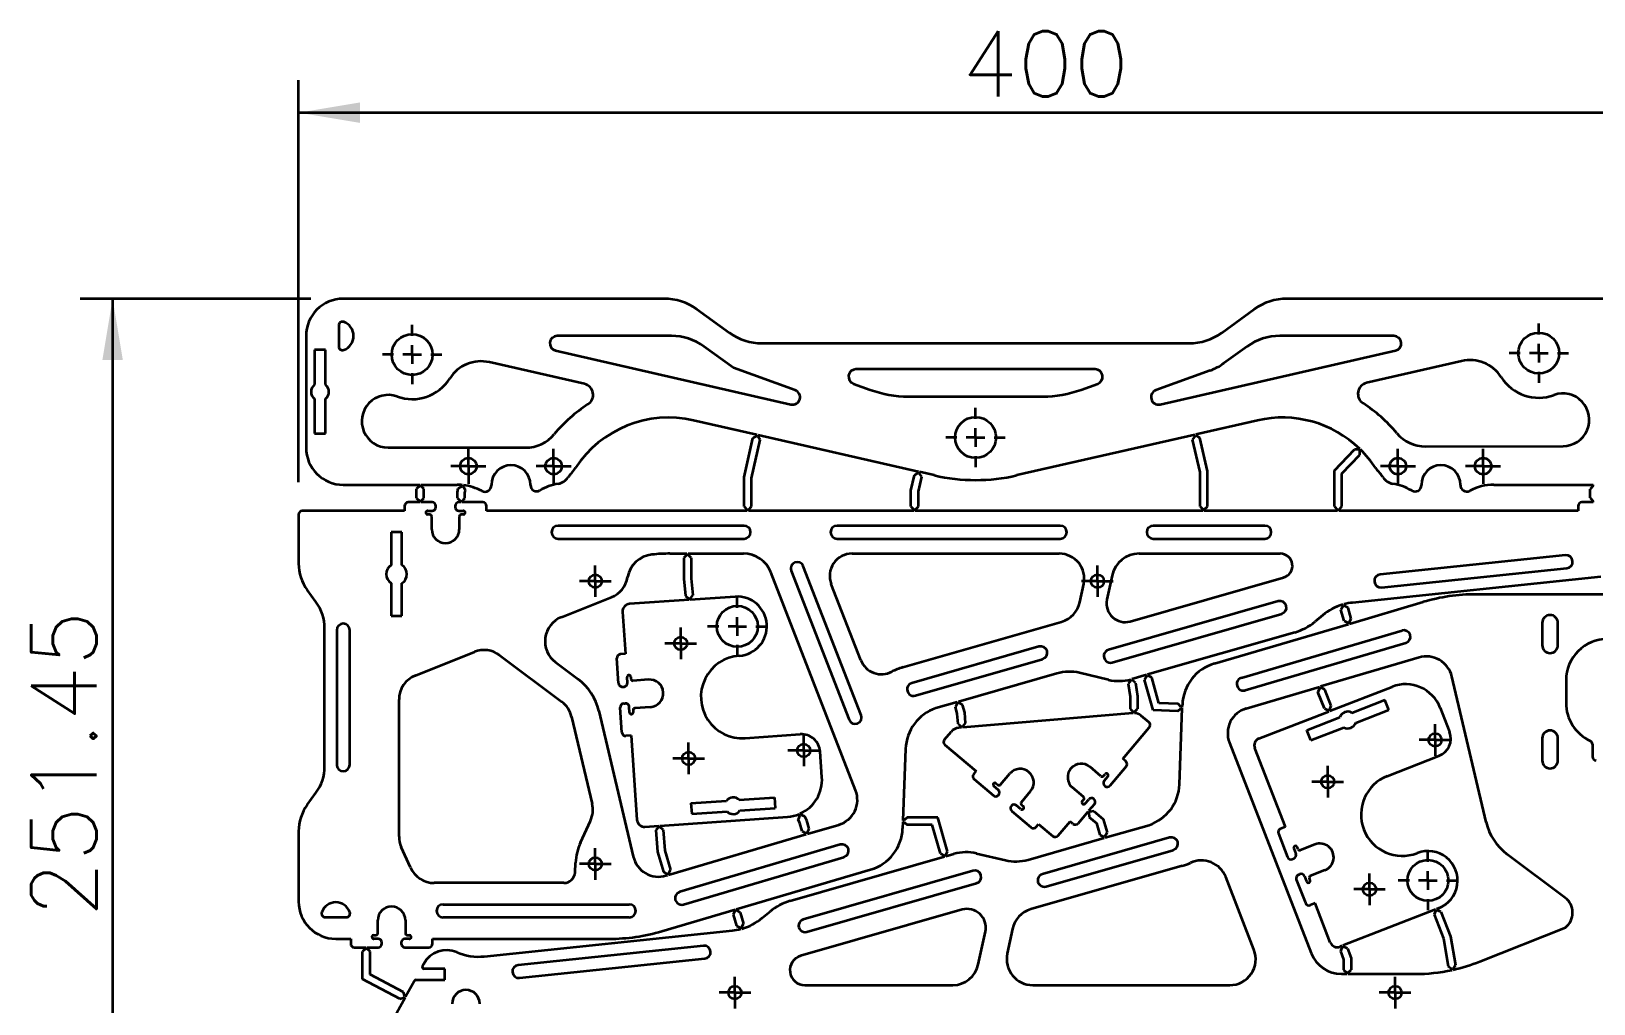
# Model space of a CAD drawing. Header units: millimetres. Extents: x 0 to 415, y 0 to 292.
# Drawn here: x 155.2 to 239.2, y 159.3 to 211.5 of the extents above; entities that cross this region are included whole.
import ezdxf
from ezdxf.enums import TextEntityAlignment as Align

# ---------------------------------------------------------------- set-up
doc = ezdxf.new("R2010")
doc.units = ezdxf.units.MM
doc.styles.add('SEACAD_txt_shx', font='txt.shx', dxfattribs={"width": 0.75})
doc.dimstyles.new('SLDDIMSTYLE0', dxfattribs={"dimtxt": 3.5, "dimasz": 3.302, "dimexe": 1.75, "dimexo": 1.75, "dimgap": 0.875, "dimtad": 1, "dimlfac": 5, "dimzin": 12, "dimdsep": 46, "dimtxsty": 'SEACAD_txt_shx', "dimblk1": '_SE_FILLED', "dimblk2": '_SE_FILLED', "dimsah": 1, "dimcen": 1.75, "dimadec": 0, "dimazin": 0, "dimtfac": 1, "dimtofl": 0, "dimtmove": 0, "dimatfit": 3, "dimfxl": 1, "dimtolj": 1, "dimtzin": 12, "dimarcsym": 0})

# ---------------------------------------------------------------- blocks, each defined once
blk = doc.blocks.new('DMBLK1')
at = {"linetype": 'Continuous', "lineweight": 35}
for points in [[(158.982, 193.848), (160.083, 193.848), (159.532, 197.15)], [(158.982, 150.162), (159.532, 146.86), (160.083, 150.162)]]:
    blk.add_hatch(color=7, dxfattribs=at).paths.add_polyline_path(points)
at = {"color": 7, "linetype": 'Continuous', "lineweight": 35}
for p, q in [((170.182, 197.15), (157.782, 197.15)), ((159.532, 197.15), (159.532, 146.86)), ((176.903, 146.86), (157.782, 146.86))]:
    blk.add_line(p, q, dxfattribs=at)
at = {"color": 7, "linetype": 'Continuous', "lineweight": 35, "style": 'SEACAD_txt_shx'}
blk.add_text('251.45', height=3.5, rotation=90, dxfattribs=at).set_placement((155.157, 163.903), align=Align.TOP_LEFT)
blk = doc.blocks.new('_SE_FILLED')
at = {"color": 0}
blk.add_line((0, 0), (-1, 0), dxfattribs=at)
blk.add_solid([(0, 0), (-1, -0.1665), (-1, 0.1665), (0, 0)], dxfattribs=at)
blk = doc.blocks.new('DMBLK2')
at = {"linetype": 'Continuous', "lineweight": 35}
for points in [[(172.834, 207.7), (169.532, 207.15), (172.834, 206.599)], [(246.23, 207.7), (246.23, 206.599), (249.532, 207.15)]]:
    blk.add_hatch(color=7, dxfattribs=at).paths.add_polyline_path(points)
at = {"color": 7, "linetype": 'Continuous', "lineweight": 35}
for p, q in [((169.532, 187.3), (169.532, 208.9)), ((249.532, 181.01), (249.532, 208.9)), ((169.532, 207.15), (249.532, 207.15))]:
    blk.add_line(p, q, dxfattribs=at)
at = {"color": 7, "linetype": 'Continuous', "lineweight": 35, "style": 'SEACAD_txt_shx'}
blk.add_text('400', height=3.5, dxfattribs=at).set_placement((205.19, 211.525), align=Align.TOP_LEFT)
blk = doc.blocks.new('SW_CENTERMARKSYMBOL_2')
at = {"color": 7, "linetype": 'Continuous', "lineweight": 35}
for p, q in [((0.85, 1.35), (0.85, 1.7)), ((0.35, 0.85), (0, 0.85)), ((0.85, 0.85), (0.35, 0.85)), ((0.85, 0.85), (0.85, 1.35)), ((0.85, 0.85), (0.85, 0.35)), ((0.85, 0.85), (1.35, 0.85)), ((1.35, 0.85), (1.7, 0.85)), ((0.85, 0.35), (0.85, 0))]:
    blk.add_line(p, q, dxfattribs=at)
blk = doc.blocks.new('SW_CENTERMARKSYMBOL_3')
at = {"color": 7, "linetype": 'Continuous', "lineweight": 35}
for p, q in [((0.85, 1.35), (0.85, 1.7)), ((0.35, 0.85), (0, 0.85)), ((0.85, 0.85), (0.35, 0.85)), ((0.85, 0.85), (0.85, 1.35)), ((0.85, 0.85), (0.85, 0.35)), ((0.85, 0.85), (1.35, 0.85)), ((1.35, 0.85), (1.7, 0.85)), ((0.85, 0.35), (0.85, 0))]:
    blk.add_line(p, q, dxfattribs=at)
blk = doc.blocks.new('SW_CENTERMARKSYMBOL_4')
at = {"color": 7, "linetype": 'Continuous', "lineweight": 35}
for p, q in [((0.85, 1.35), (0.85, 1.7)), ((0.35, 0.85), (0, 0.85)), ((0.85, 0.85), (0.35, 0.85)), ((0.85, 0.85), (0.85, 1.35)), ((0.85, 0.85), (0.85, 0.35)), ((0.85, 0.85), (1.35, 0.85)), ((1.35, 0.85), (1.7, 0.85)), ((0.85, 0.35), (0.85, 0))]:
    blk.add_line(p, q, dxfattribs=at)
blk = doc.blocks.new('SW_CENTERMARKSYMBOL_5')
at = {"color": 7, "linetype": 'Continuous', "lineweight": 35}
for p, q in [((1.6, 2.6), (1.6, 3.2)), ((1.6, 1.6), (1.6, 2.1)), ((0.6, 1.6), (0, 1.6)), ((1.6, 1.6), (1.1, 1.6)), ((1.6, 1.6), (1.6, 1.1)), ((1.6, 1.6), (2.1, 1.6)), ((2.6, 1.6), (3.2, 1.6)), ((1.6, 0.6), (1.6, 0))]:
    blk.add_line(p, q, dxfattribs=at)
blk = doc.blocks.new('SW_CENTERMARKSYMBOL_6')
at = {"color": 7, "linetype": 'Continuous', "lineweight": 35}
for p, q in [((0.85, 1.35), (0.85, 1.7)), ((0.35, 0.85), (0, 0.85)), ((0.85, 0.85), (0.35, 0.85)), ((0.85, 0.85), (0.85, 1.35)), ((0.85, 0.85), (0.85, 0.35)), ((0.85, 0.85), (1.35, 0.85)), ((1.35, 0.85), (1.7, 0.85)), ((0.85, 0.35), (0.85, 0))]:
    blk.add_line(p, q, dxfattribs=at)
blk = doc.blocks.new('SW_CENTERMARKSYMBOL_7')
at = {"color": 7, "linetype": 'Continuous', "lineweight": 35}
for p, q in [((0.85, 1.35), (0.85, 1.7)), ((0.35, 0.85), (0, 0.85)), ((0.85, 0.85), (0.35, 0.85)), ((0.85, 0.85), (0.85, 1.35)), ((0.85, 0.85), (0.85, 0.35)), ((0.85, 0.85), (1.35, 0.85)), ((1.35, 0.85), (1.7, 0.85)), ((0.85, 0.35), (0.85, 0))]:
    blk.add_line(p, q, dxfattribs=at)
blk = doc.blocks.new('SW_CENTERMARKSYMBOL_8')
at = {"color": 7, "linetype": 'Continuous', "lineweight": 35}
for p, q in [((0.85, 1.35), (0.85, 1.7)), ((0.35, 0.85), (0, 0.85)), ((0.85, 0.85), (0.35, 0.85)), ((0.85, 0.85), (0.85, 1.35)), ((0.85, 0.85), (0.85, 0.35)), ((0.85, 0.85), (1.35, 0.85)), ((1.35, 0.85), (1.7, 0.85)), ((0.85, 0.35), (0.85, 0))]:
    blk.add_line(p, q, dxfattribs=at)
blk = doc.blocks.new('SW_CENTERMARKSYMBOL_9')
at = {"color": 7, "linetype": 'Continuous', "lineweight": 35}
for p, q in [((1.6, 2.6), (1.6, 3.2)), ((1.6, 1.6), (1.6, 2.1)), ((0.6, 1.6), (0, 1.6)), ((1.6, 1.6), (1.1, 1.6)), ((1.6, 1.6), (1.6, 1.1)), ((1.6, 1.6), (2.1, 1.6)), ((2.6, 1.6), (3.2, 1.6)), ((1.6, 0.6), (1.6, 0))]:
    blk.add_line(p, q, dxfattribs=at)
blk = doc.blocks.new('SW_CENTERMARKSYMBOL_17')
at = {"color": 7, "linetype": 'Continuous', "lineweight": 35}
for p, q in [((1.6, 2.6), (1.6, 3.2)), ((1.6, 1.6), (1.6, 2.1)), ((0.6, 1.6), (0, 1.6)), ((1.6, 1.6), (1.1, 1.6)), ((1.6, 1.6), (1.6, 1.1)), ((1.6, 1.6), (2.1, 1.6)), ((2.6, 1.6), (3.2, 1.6)), ((1.6, 0.6), (1.6, 0))]:
    blk.add_line(p, q, dxfattribs=at)
blk = doc.blocks.new('SW_CENTERMARKSYMBOL_18')
at = {"color": 7, "linetype": 'Continuous', "lineweight": 35}
for p, q in [((1.6, 2.6), (1.6, 3.2)), ((1.6, 1.6), (1.6, 2.1)), ((0.6, 1.6), (0, 1.6)), ((1.6, 1.6), (1.1, 1.6)), ((1.6, 1.6), (1.6, 1.1)), ((1.6, 1.6), (2.1, 1.6)), ((2.6, 1.6), (3.2, 1.6)), ((1.6, 0.6), (1.6, 0))]:
    blk.add_line(p, q, dxfattribs=at)
blk = doc.blocks.new('SW_CENTERMARKSYMBOL_19')
at = {"color": 7, "linetype": 'Continuous', "lineweight": 35}
for p, q in [((1.6, 2.6), (1.6, 3.2)), ((1.6, 1.6), (1.6, 2.1)), ((0.6, 1.6), (0, 1.6)), ((1.6, 1.6), (1.1, 1.6)), ((1.6, 1.6), (1.6, 1.1)), ((1.6, 1.6), (2.1, 1.6)), ((2.6, 1.6), (3.2, 1.6)), ((1.6, 0.6), (1.6, 0))]:
    blk.add_line(p, q, dxfattribs=at)
blk = doc.blocks.new('SW_CENTERMARKSYMBOL_20')
at = {"color": 7, "linetype": 'Continuous', "lineweight": 35}
for p, q in [((0.94, 1.44), (0.94, 1.88)), ((0.44, 0.94), (0, 0.94)), ((0.94, 0.94), (0.44, 0.94)), ((0.94, 0.94), (0.94, 1.44)), ((0.94, 0.94), (0.94, 0.44)), ((0.94, 0.94), (1.44, 0.94)), ((1.44, 0.94), (1.88, 0.94)), ((0.94, 0.44), (0.94, 0))]:
    blk.add_line(p, q, dxfattribs=at)
blk = doc.blocks.new('SW_CENTERMARKSYMBOL_21')
at = {"color": 7, "linetype": 'Continuous', "lineweight": 35}
for p, q in [((0.94, 1.44), (0.94, 1.88)), ((0.44, 0.94), (0, 0.94)), ((0.94, 0.94), (0.44, 0.94)), ((0.94, 0.94), (0.94, 1.44)), ((0.94, 0.94), (0.94, 0.44)), ((0.94, 0.94), (1.44, 0.94)), ((1.44, 0.94), (1.88, 0.94)), ((0.94, 0.44), (0.94, 0))]:
    blk.add_line(p, q, dxfattribs=at)
blk = doc.blocks.new('SW_CENTERMARKSYMBOL_22')
at = {"color": 7, "linetype": 'Continuous', "lineweight": 35}
for p, q in [((0.94, 1.44), (0.94, 1.88)), ((0.44, 0.94), (0, 0.94)), ((0.94, 0.94), (0.44, 0.94)), ((0.94, 0.94), (0.94, 1.44)), ((0.94, 0.94), (0.94, 0.44)), ((0.94, 0.94), (1.44, 0.94)), ((1.44, 0.94), (1.88, 0.94)), ((0.94, 0.44), (0.94, 0))]:
    blk.add_line(p, q, dxfattribs=at)
blk = doc.blocks.new('SW_CENTERMARKSYMBOL_23')
at = {"color": 7, "linetype": 'Continuous', "lineweight": 35}
for p, q in [((0.94, 1.44), (0.94, 1.88)), ((0.44, 0.94), (0, 0.94)), ((0.94, 0.94), (0.44, 0.94)), ((0.94, 0.94), (0.94, 1.44)), ((0.94, 0.94), (0.94, 0.44)), ((0.94, 0.94), (1.44, 0.94)), ((1.44, 0.94), (1.88, 0.94)), ((0.94, 0.44), (0.94, 0))]:
    blk.add_line(p, q, dxfattribs=at)
blk = doc.blocks.new('SW_CENTERMARKSYMBOL_24')
at = {"color": 7, "linetype": 'Continuous', "lineweight": 35}
for p, q in [((0.85, 1.35), (0.85, 1.7)), ((0.35, 0.85), (0, 0.85)), ((0.85, 0.85), (0.35, 0.85)), ((0.85, 0.85), (0.85, 1.35)), ((0.85, 0.85), (0.85, 0.35)), ((0.85, 0.85), (1.35, 0.85)), ((1.35, 0.85), (1.7, 0.85)), ((0.85, 0.35), (0.85, 0))]:
    blk.add_line(p, q, dxfattribs=at)
blk = doc.blocks.new('SW_CENTERMARKSYMBOL_25')
at = {"color": 7, "linetype": 'Continuous', "lineweight": 35}
for p, q in [((0.85, 1.35), (0.85, 1.7)), ((0.35, 0.85), (0, 0.85)), ((0.85, 0.85), (0.35, 0.85)), ((0.85, 0.85), (0.85, 1.35)), ((0.85, 0.85), (0.85, 0.35)), ((0.85, 0.85), (1.35, 0.85)), ((1.35, 0.85), (1.7, 0.85)), ((0.85, 0.35), (0.85, 0))]:
    blk.add_line(p, q, dxfattribs=at)
blk = doc.blocks.new('SW_CENTERMARKSYMBOL_26')
at = {"color": 7, "linetype": 'Continuous', "lineweight": 35}
for p, q in [((0.85, 1.35), (0.85, 1.7)), ((0.35, 0.85), (0, 0.85)), ((0.85, 0.85), (0.35, 0.85)), ((0.85, 0.85), (0.85, 1.35)), ((0.85, 0.85), (0.85, 0.35)), ((0.85, 0.85), (1.35, 0.85)), ((1.35, 0.85), (1.7, 0.85)), ((0.85, 0.35), (0.85, 0))]:
    blk.add_line(p, q, dxfattribs=at)
blk = doc.blocks.new('SW_CENTERMARKSYMBOL_27')
at = {"color": 7, "linetype": 'Continuous', "lineweight": 35}
for p, q in [((0.85, 1.35), (0.85, 1.7)), ((0.35, 0.85), (0, 0.85)), ((0.85, 0.85), (0.35, 0.85)), ((0.85, 0.85), (0.85, 1.35)), ((0.85, 0.85), (0.85, 0.35)), ((0.85, 0.85), (1.35, 0.85)), ((1.35, 0.85), (1.7, 0.85)), ((0.85, 0.35), (0.85, 0))]:
    blk.add_line(p, q, dxfattribs=at)
blk = doc.blocks.new('SW_CENTERMARKSYMBOL_28')
at = {"color": 7, "linetype": 'Continuous', "lineweight": 35}
for p, q in [((0.85, 1.35), (0.85, 1.7)), ((0.35, 0.85), (0, 0.85)), ((0.85, 0.85), (0.35, 0.85)), ((0.85, 0.85), (0.85, 1.35)), ((0.85, 0.85), (0.85, 0.35)), ((0.85, 0.85), (1.35, 0.85)), ((1.35, 0.85), (1.7, 0.85)), ((0.85, 0.35), (0.85, 0))]:
    blk.add_line(p, q, dxfattribs=at)

msp = doc.modelspace()

# ---------------------------------------------------------------- linework, layer by layer
at = {"color": 7, "linetype": 'Continuous', "lineweight": 35}
for p, q in [((189.1959, 197.1497), (171.9325, 197.1497)), ((239.952, 197.1497), (222.6691, 197.1497)), ((190.9487, 196.5844), (192.6979, 195.3251)), ((219.1671, 195.3251), (220.9162, 196.5844)), ((169.9325, 195.1497), (169.9325, 189.1497)), ((171.6897, 195.7154), (171.6897, 194.584)), ((189.5777, 195.1497), (183.4404, 195.1497)), ((228.4245, 195.1497), (222.2872, 195.1497)), ((170.9725, 194.3997), (170.3925, 194.3997)), ((170.3925, 194.3997), (170.3925, 192.5322)), ((170.9725, 192.5322), (170.9725, 194.3997)), ((183.3514, 194.3598), (196.008, 191.4684)), ((192.919, 193.4408), (191.3306, 194.5844)), ((194.4507, 194.7598), (217.4143, 194.7598)), ((215.8569, 191.4684), (228.5136, 194.3598)), ((220.5344, 194.5844), (219.2827, 193.6832)), ((184.9009, 192.5697), (179.7906, 193.7371)), ((196.2339, 192.2342), (192.919, 193.4408)), ((212.3615, 193.3598), (199.5034, 193.3598)), ((218.5559, 193.2988), (215.631, 192.2342)), ((232.0641, 193.8027), (226.9567, 192.6225)), ((199.3666, 192.5839), (200.2594, 192.2589)), ((211.6055, 192.2589), (212.4983, 192.5839)), ((170.3925, 191.7672), (170.3925, 189.8997)), ((170.9725, 189.8997), (170.9725, 191.7672)), ((202.3116, 191.8971), (209.5534, 191.8971)), ((170.3925, 189.8997), (170.9725, 189.8997)), ((194.1765, 189.8353), (190.7737, 190.6126)), ((221.0912, 190.6126), (217.7764, 189.8554)), ((174.3453, 189.1497), (181.7424, 189.1497)), ((193.4858, 187.554), (193.9607, 189.6519)), ((193.8858, 187.5093), (194.3508, 189.5635)), ((194.164, 189.7801), (193.9607, 189.6519)), ((194.164, 189.7801), (194.1765, 189.8353)), ((194.2225, 189.7669), (194.235, 189.8219)), ((194.2225, 189.7669), (194.2226, 189.7669)), ((194.3508, 189.5635), (194.2226, 189.7669)), ((202.8626, 187.851), (194.235, 189.8219)), ((217.7179, 189.842), (208.1595, 187.6585)), ((217.7321, 189.7797), (217.6043, 189.5761)), ((218.0024, 187.8335), (217.6043, 189.5761)), ((217.7179, 189.842), (217.7321, 189.7797)), ((217.7764, 189.8554), (217.7906, 189.7931)), ((217.9942, 189.6652), (217.7906, 189.7931)), ((218.4024, 187.8786), (217.9942, 189.6652)), ((225.2322, 187.9248), (226.3049, 189.0397)), ((226.5448, 189.0443), (226.3049, 189.0397)), ((226.5869, 189.0876), (226.5448, 189.0443)), ((226.6299, 189.0458), (226.5883, 189.0029)), ((230.1238, 189.2104), (237.521, 189.229)), ((225.6322, 187.7636), (226.5931, 188.7623)), ((226.5883, 189.0029), (226.5885, 189.0027)), ((226.5931, 188.7623), (226.5885, 189.0027)), ((193.4858, 185.9797), (193.4858, 187.554)), ((193.8858, 185.9797), (193.8858, 187.5093)), ((202.4587, 186.8387), (202.6466, 187.6671)), ((202.8499, 187.7952), (202.6466, 187.6671)), ((202.8626, 187.851), (202.8499, 187.7952)), ((202.8587, 186.7939), (203.0367, 187.5786)), ((202.9211, 187.8376), (202.9084, 187.782)), ((202.9084, 187.782), (202.9085, 187.782)), ((203.0367, 187.5786), (202.9085, 187.782)), ((203.7054, 187.6585), (202.9211, 187.8376)), ((218.0024, 185.9837), (218.0024, 187.8335)), ((218.4024, 185.9837), (218.4024, 187.8786)), ((225.2322, 185.9797), (225.2322, 187.9248)), ((225.6322, 185.9797), (225.6322, 187.7636)), ((171.9325, 187.1497), (176.0426, 187.1497)), ((176.0426, 187.0993), (175.8726, 186.9293)), ((175.8726, 186.433), (175.8726, 186.9293)), ((176.0426, 187.0993), (176.0426, 187.1497)), ((176.1026, 187.1497), (178.0581, 187.1497)), ((176.1026, 187.0993), (176.1026, 187.1497)), ((176.2726, 186.9293), (176.1026, 187.0993)), ((176.2726, 186.433), (176.2726, 186.9293)), ((178.0783, 186.7557), (178.1189, 186.946)), ((178.0783, 186.4288), (178.0783, 186.7557)), ((178.3197, 187.0761), (178.1189, 186.946)), ((178.3325, 187.1362), (178.3197, 187.0761)), ((178.3925, 187.1297), (178.3786, 187.0643)), ((178.3786, 187.0643), (178.3794, 187.0642)), ((178.5101, 186.8624), (178.3794, 187.0642)), ((178.4783, 186.7135), (178.5101, 186.8624)), ((178.4783, 186.4288), (178.4783, 186.7135)), ((179.9025, 187.1497), (179.9025, 187.1273)), ((182.0025, 187.1285), (182.0025, 187.1497)), ((202.4587, 185.9797), (202.4587, 186.8387)), ((202.8587, 185.9797), (202.8587, 186.7939)), ((229.9025, 187.1497), (229.9025, 187.1285)), ((232.0025, 187.1273), (232.0025, 187.1497)), ((233.8068, 187.1497), (239.1425, 187.1497)), ((239.1425, 187.0858), (238.9725, 186.9158)), ((238.9725, 186.4437), (238.9725, 186.9158)), ((239.1425, 187.0858), (239.1425, 187.1497)), ((175.2325, 185.7497), (169.7325, 185.7497)), ((175.2325, 186.0097), (175.2325, 185.7497)), ((176.0426, 186.2097), (175.4325, 186.2097)), ((175.8726, 186.433), (176.0426, 186.2629)), ((176.0426, 186.2097), (176.0426, 186.2629)), ((176.1026, 186.2629), (176.2726, 186.433)), ((176.1026, 186.2097), (176.1026, 186.2629)), ((176.7125, 186.2097), (176.1026, 186.2097)), ((176.4825, 185.7497), (176.7125, 185.7497)), ((176.9125, 185.9497), (176.9125, 186.0097)), ((177.9525, 186.0097), (177.9525, 185.9497)), ((178.0783, 186.4288), (178.2483, 186.2587)), ((178.2483, 186.2097), (178.1525, 186.2097)), ((178.1525, 185.7497), (178.3825, 185.7497)), ((178.2483, 186.2587), (178.2483, 186.2097)), ((178.3083, 186.2587), (178.4783, 186.4288)), ((178.3083, 186.2587), (178.3083, 186.2097)), ((179.4325, 186.2097), (178.3083, 186.2097)), ((179.6325, 185.7497), (179.6325, 186.0097)), ((193.6558, 185.7497), (179.6325, 185.7497)), ((193.4858, 185.9797), (193.6558, 185.8097)), ((193.6558, 185.7497), (193.6558, 185.8097)), ((193.7158, 185.8097), (193.8858, 185.9797)), ((193.7158, 185.7497), (193.7158, 185.8097)), ((202.6287, 185.7497), (193.7158, 185.7497)), ((202.4587, 185.9797), (202.6287, 185.8097)), ((202.6287, 185.8097), (202.6287, 185.7497)), ((202.6887, 185.8097), (202.8587, 185.9797)), ((202.6887, 185.8097), (202.6887, 185.7497)), ((218.1724, 185.7497), (202.6887, 185.7497)), ((218.0024, 185.9837), (218.1724, 185.8137)), ((218.1724, 185.8137), (218.1724, 185.7497)), ((218.2324, 185.8137), (218.4024, 185.9837)), ((218.2324, 185.8137), (218.2324, 185.7497)), ((225.4022, 185.7497), (218.2324, 185.7497)), ((225.2322, 185.9797), (225.4022, 185.8097)), ((225.4022, 185.8097), (225.4022, 185.7497)), ((225.4622, 185.8097), (225.6322, 185.9797)), ((225.4622, 185.8097), (225.4622, 185.7497)), ((238.3325, 185.7497), (225.4622, 185.7497)), ((238.3325, 186.0097), (238.3325, 185.7497)), ((239.1425, 186.2097), (238.5325, 186.2097)), ((238.9725, 186.4437), (239.1425, 186.2737)), ((239.1425, 186.2097), (239.1425, 186.2737)), ((169.5325, 185.5497), (169.5325, 182.9171)), ((176.5925, 185.5497), (176.4725, 185.5497)), ((176.6925, 184.7497), (176.6925, 185.4497)), ((178.1725, 185.4497), (178.1725, 184.7497)), ((178.3925, 185.5497), (178.2725, 185.5497)), ((193.4859, 184.9497), (183.4859, 184.9497)), ((210.4859, 184.9497), (198.4859, 184.9497)), ((221.4859, 184.9497), (215.4859, 184.9497)), ((175.0905, 184.5997), (174.5105, 184.5997)), ((174.5105, 184.5997), (174.5105, 182.8288)), ((175.0905, 182.8288), (175.0905, 184.5997)), ((183.4859, 184.2497), (193.4859, 184.2497)), ((198.4859, 184.2497), (210.4859, 184.2497)), ((215.4859, 184.2497), (221.4859, 184.2497)), ((189.4995, 183.4497), (190.4117, 183.4497)), ((190.4117, 183.3897), (190.2417, 183.2197)), ((190.2417, 183.2197), (190.2417, 182.0952)), ((190.4117, 183.4497), (190.4117, 183.3897)), ((190.4717, 183.4497), (193.456, 183.4497)), ((190.4717, 183.4497), (190.4717, 183.3897)), ((190.6417, 183.2197), (190.4717, 183.3897)), ((190.6417, 183.2197), (190.6417, 182.1156)), ((199.2897, 183.4497), (210.4295, 183.4497)), ((214.7237, 183.4497), (222.3159, 183.4497)), ((237.6524, 183.3652), (227.6898, 182.3263)), ((199.4824, 170.7296), (194.9198, 182.4488)), ((196.0177, 182.5227), (199.1324, 174.5227)), ((199.7847, 174.7767), (196.6701, 182.7767)), ((227.7624, 181.63), (237.725, 182.669)), ((170.4677, 180.8563), (169.9973, 181.4975)), ((174.5105, 181.8707), (174.5105, 180.0997)), ((175.0905, 180.0997), (175.0905, 181.8707)), ((190.2417, 182.0952), (190.3358, 181.1755)), ((190.6417, 182.1156), (190.7338, 181.2163)), ((199.7606, 177.7326), (198.1715, 181.8144)), ((211.5397, 180.8415), (211.7482, 181.8206)), ((213.2772, 182.2788), (212.9998, 180.9763)), ((214.2534, 179.8067), (222.4958, 182.1691)), ((239.5457, 182.2053), (226.2041, 180.814)), ((183.6665, 180.0364), (186.3599, 181.1104)), ((190.5281, 180.965), (187.3259, 180.7438)), ((190.3358, 181.1755), (190.5221, 181.0239)), ((190.5221, 181.0239), (190.5281, 180.965)), ((190.582, 181.0298), (190.5818, 181.0298)), ((190.5818, 181.0298), (190.588, 180.9691)), ((190.582, 181.0298), (190.7338, 181.2163)), ((193.0123, 181.1366), (190.588, 180.9691)), ((222.2013, 180.8883), (213.0815, 178.2746)), ((225.6924, 180.6423), (225.5777, 180.431)), ((225.6925, 180.6423), (225.6726, 180.7094)), ((225.6924, 180.6423), (225.6925, 180.6423)), ((225.75, 180.6593), (225.7303, 180.7257)), ((225.9613, 180.5446), (225.75, 180.6593)), ((226.0389, 179.6837), (230.005, 180.8521)), ((242.3325, 181.2596), (232.8308, 181.2596)), ((174.5105, 180.0997), (175.0905, 180.0997)), ((186.9544, 180.3172), (187.1104, 178.0586)), ((213.2743, 177.6017), (222.3941, 180.2154)), ((224.6005, 180.1397), (224.1845, 179.7948)), ((225.7528, 179.8397), (225.5777, 180.431)), ((225.7528, 179.8397), (225.9641, 179.7249)), ((226.1363, 179.9532), (225.9613, 180.5446)), ((226.0216, 179.742), (226.1363, 179.9532)), ((170.9325, 172.0085), (170.9325, 179.4367)), ((171.5825, 179.3393), (171.5825, 172.106)), ((172.2825, 172.106), (172.2825, 179.3393)), ((202.018, 177.3403), (210.5561, 179.7873)), ((223.0963, 179.2204), (215.1779, 176.9509)), ((218.7727, 177.5432), (225.9813, 179.6668)), ((220.231, 176.7739), (228.8642, 179.3172)), ((225.9813, 179.6668), (225.9641, 179.7249)), ((226.0389, 179.6837), (226.0216, 179.742)), ((236.4025, 179.7296), (236.4025, 178.5296)), ((237.2425, 178.5296), (237.2425, 179.7296)), ((175.8139, 176.9052), (178.9857, 178.1699)), ((209.3423, 178.4512), (202.5051, 176.4916)), ((229.062, 178.6457), (220.4289, 176.1025)), ((180.3435, 177.99), (183.6887, 175.4845)), ((183.3458, 177.6154), (184.5589, 176.7068)), ((186.7384, 176.4792), (186.6454, 177.8259)), ((187.1104, 178.0586), (186.8311, 178.0393)), ((202.698, 175.8187), (209.5352, 177.7783)), ((229.7793, 177.8666), (224.4768, 176.3046)), ((187.2173, 176.5122), (187.1966, 176.8115)), ((187.3954, 176.8353), (187.4037, 176.7156)), ((188.3484, 176.6806), (187.5103, 176.6227)), ((210.3112, 177.0125), (205.0064, 175.4921)), ((213.0795, 176.6707), (211.5284, 177.0401)), ((214.2851, 176.6374), (214.1412, 176.4449)), ((214.1412, 176.4449), (214.239, 175.7673)), ((214.2886, 176.6379), (214.2806, 176.6938)), ((214.2851, 176.6374), (214.2886, 176.6379)), ((215.1202, 176.9344), (214.3389, 176.7104)), ((214.3485, 176.6431), (214.3389, 176.7104)), ((214.5371, 176.5021), (214.3485, 176.6431)), ((214.5371, 176.5021), (214.639, 175.796)), ((215.1342, 176.8849), (215.0176, 176.6746)), ((215.4884, 175.0321), (215.0176, 176.6746)), ((215.1202, 176.9344), (215.1344, 176.8849)), ((215.1342, 176.8849), (215.1344, 176.8849)), ((215.1779, 176.9509), (215.1921, 176.9013)), ((215.4022, 176.7848), (215.1921, 176.9013)), ((215.7929, 175.4212), (215.4022, 176.7848)), ((233.3847, 169.0149), (231.5375, 176.8451)), ((237.6805, 176.6296), (237.6805, 175.4296)), ((174.9325, 168.2524), (174.9325, 175.6048)), ((186.9517, 176.2934), (187.0315, 176.2989)), ((214.239, 175.7673), (214.239, 175.1135)), ((214.639, 175.796), (214.639, 175.1135)), ((220.4915, 175.1306), (224.4191, 176.2876)), ((224.4414, 176.2292), (224.3447, 176.0091)), ((224.6895, 175.1242), (224.3447, 176.0091)), ((224.4417, 176.2293), (224.4191, 176.2876)), ((224.4414, 176.2292), (224.4417, 176.2293)), ((224.4978, 176.2508), (224.4768, 176.3046)), ((224.7174, 176.1543), (224.4978, 176.2508)), ((225.0622, 175.2695), (224.7174, 176.1543)), ((224.9873, 174.9934), (228.3295, 176.2947)), ((226.1607, 174.903), (227.9368, 175.5945)), ((228.1472, 175.054), (227.9368, 175.5945)), ((185.6802, 174.9945), (187.5274, 167.1642)), ((186.921, 173.8355), (186.828, 175.1823)), ((187.0137, 175.3956), (187.0936, 175.4011)), ((187.3275, 174.916), (187.3069, 175.2153)), ((187.5195, 175.0396), (187.5277, 174.9198)), ((188.4504, 175.2041), (187.6123, 175.1462)), ((204.9487, 175.4755), (203.7926, 175.1442)), ((204.9634, 175.4243), (204.8469, 175.214)), ((204.9523, 174.8471), (204.8469, 175.214)), ((204.9634, 175.4243), (204.9487, 175.4755)), ((204.9975, 174.3118), (204.9523, 174.8471)), ((205.021, 175.4409), (205.0064, 175.4921)), ((205.021, 175.4409), (205.0211, 175.4409)), ((205.2314, 175.3245), (205.0211, 175.4409)), ((205.3476, 174.9198), (205.2314, 175.3245)), ((214.3908, 174.8794), (205.2454, 174.1087)), ((205.396, 174.3454), (205.3476, 174.9198)), ((214.239, 175.1135), (214.409, 174.9435)), ((214.4121, 174.9435), (214.409, 174.9435)), ((214.4121, 174.8808), (214.4121, 174.9435)), ((214.4721, 174.9466), (214.639, 175.1135)), ((214.4721, 174.8807), (214.4721, 174.9466)), ((216.8165, 174.9836), (215.4884, 175.0321)), ((216.8311, 175.3833), (215.7929, 175.4212)), ((216.8165, 174.9836), (216.9926, 175.1472)), ((216.9948, 175.2072), (216.8311, 175.3833)), ((216.8961, 171.0491), (217.0458, 175.1453)), ((216.9926, 175.1472), (217.0458, 175.1453)), ((216.9948, 175.2072), (217.048, 175.2052)), ((217.048, 175.2052), (217.0525, 175.3286)), ((221.1728, 173.5083), (224.9314, 174.9717)), ((224.6895, 175.1242), (224.9096, 175.0276)), ((224.9314, 174.9717), (224.9096, 175.0276)), ((224.9096, 175.0276), (224.9096, 175.0276)), ((224.9655, 175.0494), (225.0622, 175.2695)), ((224.9873, 174.9934), (224.9655, 175.0494)), ((226.3711, 174.3625), (228.1472, 175.054)), ((230.9188, 175.1565), (231.4195, 173.8706)), ((184.212, 174.6854), (185.317, 170.0015)), ((204.9975, 174.3118), (205.1811, 174.1567)), ((205.1856, 174.1036), (205.0216, 174.0898)), ((205.1856, 174.1036), (205.1811, 174.1567)), ((205.2409, 174.1617), (205.396, 174.3454)), ((205.2454, 174.1087), (205.2409, 174.1617)), ((213.8539, 172.4215), (215.2734, 174.1023)), ((215.2496, 174.3841), (214.8283, 174.7399)), ((223.7434, 173.9618), (225.5194, 174.6533)), ((223.9538, 173.4214), (223.7434, 173.9618)), ((223.9538, 173.4214), (225.7298, 174.1128)), ((187.4137, 173.669), (187.1343, 173.6497)), ((187.4137, 173.669), (187.7263, 169.1438)), ((193.5375, 173.5347), (196.5104, 173.7401)), ((204.2578, 173.4577), (204.6136, 173.879)), ((204.2815, 173.1759), (205.9623, 171.7564)), ((219.5825, 173.2797), (223.986, 161.9694)), ((236.4025, 173.5296), (236.4025, 172.3296)), ((237.2425, 172.3296), (237.2425, 173.5296)), ((239.1005, 173.2118), (239.1005, 172.5368)), ((197.6721, 171.4347), (197.577, 172.8114)), ((202.1688, 172.9603), (202.0279, 169.1031)), ((214.0067, 172.2924), (213.8539, 172.4215)), ((222.5908, 168.7635), (220.9451, 172.9904)), ((228.0735, 171.4947), (230.8504, 172.5759)), ((205.8332, 171.6036), (205.9623, 171.7564)), ((207.2789, 171.0371), (207.7757, 171.6254)), ((212.6762, 171.492), (212.088, 171.9888)), ((212.8172, 171.5039), (212.8946, 171.5955)), ((212.8538, 171.2373), (213.0474, 171.4665)), ((214.0305, 172.0106), (213.1594, 170.9792)), ((169.9973, 169.9477), (170.4677, 170.589)), ((205.857, 171.3217), (206.8884, 170.4507)), ((207.1465, 170.7563), (206.9173, 170.9499)), ((207.0463, 171.1026), (207.138, 171.0252)), ((208.3944, 170.0951), (208.8912, 170.6833)), ((211.7342, 170.3766), (211.1459, 170.8734)), ((190.6317, 170.0362), (192.5331, 170.1675)), ((190.6317, 170.0362), (190.6717, 169.4575)), ((193.2196, 170.2149), (195.121, 170.3463)), ((193.2596, 169.6363), (195.161, 169.7677)), ((195.121, 170.3463), (195.161, 169.7677)), ((208.3689, 169.7239), (208.1397, 169.9175)), ((208.4062, 169.9541), (208.4979, 169.8767)), ((211.6687, 170.144), (211.7461, 170.2356)), ((211.8214, 170.0149), (212.015, 170.2441)), ((212.3206, 169.986), (212.0104, 169.6187)), ((184.691, 167.9272), (185.227, 169.0967)), ((188.9578, 168.8279), (195.8147, 169.3016)), ((190.6717, 169.4575), (192.5731, 169.5889)), ((196.4777, 169.39), (196.3901, 169.1661)), ((196.4781, 168.9652), (196.3901, 169.1661)), ((196.4785, 169.3903), (196.4511, 169.4528)), ((196.4777, 169.39), (196.4785, 169.3903)), ((196.6038, 168.5383), (196.4781, 168.9652)), ((196.5338, 169.4136), (196.5061, 169.4769)), ((196.7566, 169.3265), (196.5338, 169.4136)), ((196.8546, 169.1024), (196.7566, 169.3265)), ((196.9875, 168.6514), (196.8546, 169.1024)), ((196.8894, 168.3827), (198.5734, 168.8788)), ((202.0257, 169.0431), (202.0125, 168.6807)), ((202.0257, 169.0431), (202.079, 169.0431)), ((202.0279, 169.1031), (202.0792, 169.1031)), ((202.079, 169.0429), (202.079, 169.0431)), ((202.079, 169.0429), (202.249, 168.8729)), ((202.249, 169.2729), (202.0792, 169.1031)), ((203.9048, 169.2729), (202.249, 169.2729)), ((203.6032, 168.8729), (202.249, 168.8729)), ((204.0432, 167.3355), (203.6032, 168.8729)), ((204.4277, 167.4455), (203.9048, 169.2729)), ((207.8816, 169.6119), (208.913, 168.7408)), ((209.1948, 168.7646), (209.3239, 168.9174)), ((209.3239, 168.9174), (210.0879, 168.2722)), ((210.3697, 168.2959), (211.0149, 169.0599)), ((211.1677, 168.9309), (211.0149, 169.0599)), ((211.9717, 169.5728), (211.4496, 168.9546)), ((211.9717, 169.5728), (212.0178, 169.5339)), ((212.0104, 169.6187), (212.0561, 169.58)), ((212.0178, 169.5339), (212.0391, 169.2948)), ((212.0391, 169.2948), (212.4395, 168.9597)), ((212.0561, 169.58), (212.0563, 169.5802)), ((212.2958, 169.6015), (212.0563, 169.5802)), ((212.2958, 169.6015), (212.7899, 169.188)), ((212.4395, 168.9597), (212.6174, 168.3431)), ((212.7899, 169.188), (213.0017, 168.454)), ((169.5325, 168.5282), (169.5325, 164.7497)), ((188.1529, 168.7723), (188.898, 168.8238)), ((188.9021, 168.7638), (188.7445, 168.5824)), ((188.7445, 168.5824), (188.8256, 167.4282)), ((188.898, 168.8238), (188.9021, 168.7638)), ((188.9578, 168.8279), (188.962, 168.7681)), ((188.962, 168.7681), (188.962, 168.7681)), ((189.1435, 168.6104), (188.962, 168.7681)), ((189.1435, 168.6104), (189.2216, 167.4995)), ((189.4309, 166.1855), (196.8319, 168.3658)), ((196.6038, 168.5383), (196.8149, 168.4233)), ((196.8319, 168.3658), (196.8149, 168.4233)), ((196.8725, 168.4403), (196.9875, 168.6514)), ((196.8894, 168.3827), (196.8725, 168.4403)), ((208.7537, 166.9969), (212.8445, 168.1693)), ((216.3669, 168.1906), (209.5298, 166.2311)), ((212.6174, 168.3431), (212.8279, 168.2269)), ((212.828, 168.227), (212.8279, 168.2269)), ((212.828, 168.227), (212.8445, 168.1693)), ((212.8856, 168.2437), (213.0017, 168.454)), ((212.8856, 168.2437), (212.9022, 168.1859)), ((212.9022, 168.1859), (215.2724, 168.8652)), ((222.2161, 168.403), (222.7059, 167.145)), ((222.5908, 168.7635), (222.3299, 168.6619)), ((175.5492, 166.5771), (175.0549, 167.6798)), ((188.8256, 167.4282), (189.1455, 166.3413)), ((189.2216, 167.4995), (189.5292, 166.4542)), ((198.659, 167.8096), (190.0259, 165.2663)), ((204.0432, 167.3355), (204.2533, 167.2188)), ((204.2533, 167.2188), (204.268, 167.1676)), ((204.3111, 167.2353), (204.311, 167.2353)), ((204.311, 167.2353), (204.3257, 167.1842)), ((204.3111, 167.2353), (204.4277, 167.4455)), ((204.3257, 167.1842), (204.7683, 167.311)), ((205.9854, 167.3386), (207.5366, 166.9693)), ((209.7226, 165.5582), (216.5598, 167.5177)), ((223.0443, 167.5987), (223.1532, 167.3191)), ((223.2706, 167.5687), (223.2271, 167.6806)), ((224.1828, 167.8166), (223.4001, 167.5118)), ((237.6382, 164.9565), (234.5061, 167.3025)), ((184.3957, 166.3189), (184.4221, 166.8311)), ((189.4141, 166.2431), (189.5292, 166.4542)), ((190.2237, 164.5949), (198.8569, 167.1381)), ((193.0577, 164.335), (200.2923, 166.4662)), ((195.9687, 164.789), (204.268, 167.1676)), ((205.7906, 166.4077), (196.6708, 163.7939)), ((217.0469, 166.6691), (208.9029, 164.335)), ((222.9648, 167.0312), (223.0394, 167.0602)), ((224.7198, 166.4374), (223.937, 166.1327)), ((183.7965, 165.7497), (176.8267, 165.7497)), ((189.1455, 166.3413), (189.3563, 166.2263)), ((189.2857, 166.1427), (189.3733, 166.1686)), ((189.3563, 166.2263), (189.3733, 166.1686)), ((189.4141, 166.2431), (189.4139, 166.2431)), ((189.4139, 166.2431), (189.4309, 166.1855)), ((196.8637, 163.121), (205.9835, 165.7348)), ((220.9041, 162.1676), (219.3837, 166.0728)), ((223.1775, 165.9335), (223.6673, 164.6755)), ((223.2913, 166.1925), (223.3659, 166.2215)), ((223.6248, 166.1077), (223.7337, 165.8281)), ((223.9237, 165.8914), (223.8801, 166.0032)), ((170.9668, 163.9099), (172.0982, 163.9099)), ((177.3013, 164.5997), (187.3074, 164.5997)), ((187.3074, 163.8997), (177.3013, 163.8997)), ((189.0599, 163.1573), (193.0002, 164.318)), ((193.0152, 164.2669), (192.9005, 164.0557)), ((192.9005, 164.0557), (193.0798, 163.4495)), ((193.0002, 164.318), (193.0152, 164.2669)), ((193.0577, 164.335), (193.0727, 164.2839)), ((193.0727, 164.2839), (193.0728, 164.2839)), ((193.284, 164.1691), (193.0728, 164.2839)), ((193.284, 164.1691), (193.4633, 163.5629)), ((194.4645, 163.8697), (194.8804, 164.2146)), ((205.2056, 164.3156), (196.5286, 161.8287)), ((224.1872, 164.6633), (223.9262, 164.5617)), ((225.0085, 162.5536), (224.1872, 164.6633)), ((230.6609, 164.3249), (225.6819, 162.3865)), ((230.6826, 164.269), (230.5856, 164.0491)), ((230.5856, 164.0491), (231.0869, 162.7572)), ((230.6609, 164.3249), (230.6826, 164.2691)), ((230.6826, 164.269), (230.6826, 164.2691)), ((230.838, 164.3939), (230.7168, 164.3467)), ((230.7168, 164.3467), (230.7386, 164.2907)), ((230.9585, 164.1938), (230.7386, 164.2907)), ((230.9585, 164.1938), (231.474, 162.8655)), ((173.7925, 163.0497), (173.7925, 163.7497)), ((175.2725, 163.7497), (175.2725, 163.0497)), ((179.5192, 161.804), (192.8609, 163.1954)), ((193.0798, 163.4495), (193.2896, 163.3354)), ((193.2896, 163.3354), (193.307, 163.2763)), ((193.3485, 163.3517), (193.3475, 163.3514)), ((193.3475, 163.3514), (193.3649, 163.2921)), ((193.3485, 163.3517), (193.4633, 163.5629)), ((206.0806, 161.368), (206.4592, 163.146)), ((207.9193, 163.2808), (207.6362, 161.9513)), ((233.0471, 161.5282), (237.6468, 163.3623)), ((171.5325, 162.7497), (172.3325, 162.7497)), ((172.3325, 162.7497), (172.3325, 162.4897)), ((172.5325, 162.2897), (173.1425, 162.2897)), ((173.1425, 162.2365), (172.9725, 162.0665)), ((173.1425, 162.2897), (173.1425, 162.2365)), ((173.2025, 162.2897), (173.8125, 162.2897)), ((173.2025, 162.2897), (173.2025, 162.2365)), ((173.3725, 162.0665), (173.2025, 162.2365)), ((173.5725, 162.9497), (173.6925, 162.9497)), ((173.8125, 162.7497), (173.5825, 162.7497)), ((174.0125, 162.4897), (174.0125, 162.5497)), ((175.0525, 162.5497), (175.0525, 162.4897)), ((175.4825, 162.7497), (175.2525, 162.7497)), ((175.2525, 162.2897), (176.5325, 162.2897)), ((175.3725, 162.9497), (175.4925, 162.9497)), ((176.7325, 162.7497), (186.2341, 162.7497)), ((176.7325, 162.4897), (176.7325, 162.7497)), ((191.3025, 162.3793), (181.34, 161.3404)), ((225.626, 162.3647), (225.5264, 162.3259)), ((225.6475, 162.3088), (225.5498, 162.0892)), ((225.626, 162.3647), (225.6478, 162.3089)), ((225.6475, 162.3088), (225.6478, 162.3089)), ((225.6819, 162.3865), (225.7039, 162.3302)), ((225.9232, 162.2326), (225.7039, 162.3302)), ((225.9232, 162.2326), (226.1248, 161.708)), ((231.0869, 162.7572), (231.3503, 161.2712)), ((231.474, 162.8655), (231.7441, 161.341)), ((172.9725, 160.5833), (172.9725, 162.0665)), ((173.3725, 160.8251), (173.3725, 162.0665)), ((176.2672, 161.4108), (176.1973, 161.2838)), ((181.4126, 160.6441), (191.3751, 161.6831)), ((225.5498, 162.0892), (225.7248, 161.6338)), ((225.7248, 161.6338), (225.7248, 161.0896)), ((226.1248, 161.708), (226.1248, 161.0896)), ((231.6064, 161.144), (231.7441, 161.341)), ((174.9817, 159.5289), (172.9725, 160.5833)), ((175.1676, 159.8831), (173.3725, 160.8251)), ((175.7624, 160.4938), (175.2862, 159.6288)), ((175.85, 160.5456), (177.3909, 160.5456)), ((177.3909, 161.1356), (176.2849, 161.1356)), ((177.3909, 160.5456), (177.3909, 161.1356)), ((225.609, 160.8596), (225.8948, 160.8596)), ((225.7248, 161.0896), (225.8948, 160.9196)), ((225.8948, 160.9196), (225.8948, 160.8596)), ((225.9548, 160.9196), (226.1248, 161.0896)), ((225.9548, 160.9196), (225.9548, 160.8596)), ((225.9548, 160.8596), (229.5655, 160.8596)), ((231.3503, 161.2712), (231.5432, 161.1364)), ((231.5432, 161.1364), (231.5543, 161.0725)), ((231.6064, 161.144), (231.6029, 161.1433)), ((231.6029, 161.1433), (231.613, 161.0853)), ((175.2387, 159.655), (175.1676, 159.8831)), ((175.2387, 159.655), (175.2862, 159.6288)), ((196.749, 160.2596), (204.7113, 160.2596)), ((209.0055, 160.2596), (219.5995, 160.2596)), ((175.2573, 159.5763), (174.5325, 158.2596)), ((174.9817, 159.5289), (175.2113, 159.6004)), ((175.2117, 159.6013), (175.2113, 159.6004)), ((175.2117, 159.6013), (175.2573, 159.5763))]:
    msp.add_line(p, q, dxfattribs=at)
for centre, radius in [((175.6372, 194.1497), 1.1), ((236.2164, 194.2257), 1.1), ((205.9325, 189.6931), 1.1), ((178.6612, 188.1497), 0.44), ((183.2438, 188.1497), 0.44), ((228.6412, 188.1497), 0.44), ((233.2238, 188.1497), 0.44), ((185.4859, 181.9701), 0.35), ((212.4859, 181.9701), 0.35), ((193.1226, 179.5404), 1.1), ((190.0782, 178.6284), 0.35), ((196.6908, 172.8705), 0.35), ((230.643, 173.4395), 0.35), ((190.5055, 172.4432), 0.35), ((224.8654, 171.1901), 0.35), ((185.4859, 166.7701), 0.35), ((230.2576, 165.8849), 1.1), ((227.1148, 165.4125), 0.35), ((192.9925, 159.8596), 0.35), ((228.4925, 159.8596), 0.35)]:
    msp.add_circle(centre, radius, dxfattribs=at)
for centre, radius, start, end in [((171.9325, 195.1497), 2, 90, 180), ((189.1959, 194.1497), 3, 54.248331, 90), ((222.6691, 194.1497), 3, 90, 125.751669), ((171.8897, 195.7154), 0.2, 70.528779, 180), ((171.6897, 195.1497), 0.8, 289.471221, 70.528779), ((183.4404, 194.7497), 0.4, 90, 257.131925), ((189.5777, 192.1497), 3, 54.248331, 90), ((194.4507, 197.7598), 3, 234.248331, 270), ((217.4143, 197.7598), 3, 270, 305.751669), ((222.2872, 192.1497), 3, 90, 125.751669), ((228.4245, 194.7497), 0.4, 282.868075, 90), ((171.8897, 194.584), 0.2, 180, 289.471221), ((179.3452, 191.7874), 2, 77.131925, 147.498876), ((199.5034, 192.9598), 0.4, 90, 250), ((212.3615, 192.9598), 0.4, 290, 90), ((217.5299, 196.1179), 3, 290, 305.751669), ((232.5144, 191.8541), 2, 32.644932, 103.011883), ((170.6825, 192.1497), 0.48, 127.1689, 232.8311), ((170.6825, 192.1497), 0.48, 307.1689, 52.8311), ((175.6372, 194.1497), 2.3966, 250.184196, 327.498876), ((184.7673, 191.9848), 0.6, 302.891206, 77.131925), ((227.0918, 192.0379), 0.6, 103.011883, 237.252602), ((236.2164, 194.2257), 2.3966, 212.644932, 289.959612), ((174.3453, 190.5642), 1.4145, 70.184196, 270), ((196.0971, 191.8584), 0.4, 257.131925, 70), ((202.3116, 197.8971), 6, 250, 270), ((209.5534, 197.8971), 6, 270, 290), ((215.7678, 191.8584), 0.4, 110, 282.868075), ((237.5174, 190.6435), 1.4145, 270.143808, 109.959612), ((189.4375, 184.7633), 8, 122.891206, 140.309631), ((189.4375, 184.7633), 6, 77.131925, 146.749666), ((222.4275, 184.7633), 6, 46.112991, 102.868075), ((222.4398, 184.8047), 8, 39.834177, 57.252602), ((230.1188, 191.2104), 2, 219.834177, 270.143808), ((171.9325, 189.1497), 2, 180, 270), ((181.7424, 191.1497), 2, 270, 320.309631), ((222.4275, 184.7633), 6, 33.250334, 45.540031), ((180.9525, 187.1497), 1.05, 0, 180), ((230.9525, 187.1497), 1.05, 0, 180), ((183.3625, 187.9971), 0.8, 279.616577, 326.653358), ((187.2051, 185.4684), 3.8, 143.774725, 146.653358), ((182.7472, 189.1497), 2, 314.125073, 326.749666), ((205.9325, 197.4073), 10, 257.131925, 282.868075), ((229.1177, 189.1497), 2, 213.250334, 225.874927), ((224.6598, 185.4684), 3.8, 33.346642, 36.225275), ((228.5025, 187.9971), 0.8, 213.346642, 260.383423), ((178.0581, 184.3497), 2.8, 84.375043, 90), ((178.0581, 184.3497), 2.8, 61.764262, 83.141004), ((179.5497, 187.1273), 0.3528, 241.764262, 0), ((182.3291, 187.1285), 0.3266, 180, 300.098082), ((183.9973, 184.2504), 3, 99.616577, 120.098082), ((227.8677, 184.2504), 3, 59.507316, 80.383423), ((229.5625, 187.1285), 0.34, 239.507316, 0), ((232.3425, 187.1273), 0.34, 180, 297.798219), ((233.8068, 184.3497), 2.8, 90, 117.798219), ((169.7325, 185.5497), 0.2, 90, 180), ((175.4325, 186.0097), 0.2, 90, 180), ((176.4725, 185.6497), 0.1, 115.196, 270), ((176.4825, 185.5997), 0.15, 90, 110.516519), ((176.7125, 186.0097), 0.2, 0, 90), ((176.7125, 185.9497), 0.2, 270, 0), ((178.1525, 186.0097), 0.2, 90, 180), ((178.1525, 185.9497), 0.2, 180, 270), ((178.3825, 185.5997), 0.15, 69.483481, 90), ((178.3925, 185.6497), 0.1, 270, 64.804), ((179.4325, 186.0097), 0.2, 0, 90), ((238.5325, 186.0097), 0.2, 90, 180), ((176.5925, 185.4497), 0.1, 0, 90), ((178.2725, 185.4497), 0.1, 90, 180), ((183.4859, 184.5997), 0.35, 90, 270), ((193.4859, 184.5997), 0.35, 270, 90), ((198.4859, 184.5997), 0.35, 90, 270), ((210.4859, 184.5997), 0.35, 270, 90), ((215.4859, 184.5997), 0.35, 90, 270), ((221.4859, 184.5997), 0.35, 270, 90), ((177.4325, 184.7497), 0.74, 180, 0), ((188.677, 181.9329), 1.4756, 95.73917, 170.432691), ((189.4995, 173.7497), 9.7, 90, 95.73917), ((193.456, 181.8789), 1.5708, 21.272524, 90), ((199.2897, 182.2497), 1.2, 90, 201.272524), ((210.4295, 182.1014), 1.3483, 347.977692, 90), ((214.7237, 181.9708), 1.4789, 90, 167.977692), ((222.3159, 182.7968), 0.653, 285.992583, 90), ((237.6887, 183.0171), 0.35, 275.953573, 95.953573), ((171.9325, 182.917), 2.4, 180, 216.261173), ((174.8005, 182.3497), 0.56, 121.188622, 238.811378), ((174.8005, 182.3497), 0.56, 301.188622, 58.811378), ((196.3439, 182.6497), 0.35, 21.272524, 201.272524), ((227.7261, 181.9782), 0.35, 95.953573, 275.953573), ((185.8414, 182.4108), 1.4, 291.739369, 350.432691), ((168.5325, 179.4368), 2.4, 0, 36.261173), ((187.3535, 180.3447), 0.4, 93.951857, 183.951857), ((193.1219, 179.5504), 1.59, 273.951857, 93.951857), ((210.1704, 181.1331), 1.4, 285.992583, 347.977692), ((213.9778, 180.768), 1, 167.977692, 285.992583), ((222.2977, 180.5519), 0.35, 285.992583, 105.992583), ((226.5152, 177.8302), 3, 106.312946, 129.662049), ((226.5152, 177.8302), 3, 95.953573, 105.166912), ((232.8308, 171.2596), 10, 90, 106.414255), ((184.1851, 178.736), 1.4, 111.739369, 233.166412), ((222.2697, 182.1043), 3, 285.992583, 309.662049), ((236.8225, 179.7296), 0.42, 0, 180), ((171.9325, 179.3393), 0.35, 0, 180), ((228.9631, 178.9814), 0.35, 286.414255, 106.414255), ((179.5042, 176.8695), 1.4, 53.166412, 111.739369), ((209.4387, 178.1148), 0.35, 285.992583, 105.992583), ((213.1779, 177.9381), 0.35, 105.992583, 285.992583), ((236.8225, 178.5296), 0.42, 180, 0), ((239.9225, 176.6296), 2.242, 0, 180), ((186.8449, 177.8397), 0.2, 93.951857, 183.951857), ((193.3845, 175.7495), 2.22, 93.951857, 273.951857), ((200.8789, 178.168), 1.2, 201.272524, 297.906055), ((202.8446, 174.4564), 3, 105.992583, 117.906055), ((219.4509, 175.241), 2.4, 106.414255, 177.907629), ((230.1749, 176.5237), 1.4, 13.273719, 106.414255), ((176.3325, 175.6048), 1.4, 111.739369, 180), ((182.7604, 174.3057), 3, 13.273719, 53.166412), ((186.9379, 176.4929), 0.2, 183.951857, 273.951857), ((187.0177, 176.4985), 0.2, 273.951857, 3.951857), ((187.3462, 176.8219), 0.15, 163.435338, 183.951857), ((187.2957, 176.8284), 0.1, 3.951857, 158.755857), ((187.5035, 176.7225), 0.1, 183.951857, 273.951857), ((188.3994, 175.9424), 0.74, 273.951857, 93.951857), ((202.6016, 176.1552), 0.35, 105.992583, 285.992583), ((210.9725, 174.7054), 2.4, 76.60683, 105.992583), ((213.6355, 179.0055), 2.4, 256.60683, 285.594045), ((220.33, 176.4382), 0.35, 106.414255, 286.414255), ((229.0551, 174.4309), 2, 21.272524, 111.272524), ((182.8494, 174.364), 1.4, 13.273719, 53.166412), ((187.0275, 175.196), 0.2, 93.951857, 183.951857), ((187.1073, 175.2015), 0.2, 3.951857, 93.951857), ((187.4772, 174.9264), 0.15, 183.951857, 204.468376), ((187.428, 174.913), 0.1, 209.147857, 3.951857), ((187.6192, 175.0465), 0.1, 93.951857, 183.951857), ((199.4586, 174.6497), 0.35, 201.272524, 21.272524), ((204.5672, 172.8726), 2.4, 108.830701, 177.907629), ((214.4412, 174.2815), 0.6, 92.777278, 94.817461), ((214.4412, 174.2815), 0.6, 49.817461, 87.045303), ((220.8872, 173.7876), 1.4, 106.414255, 201.272524), ((225.9453, 174.5079), 0.45, 61.396558, 161.148489), ((239.9225, 175.4296), 2.242, 180, 245.259483), ((205.072, 173.4919), 0.6, 94.817461, 139.817461), ((215.1206, 174.2313), 0.2, 319.817461, 49.817461), ((225.9453, 174.5079), 0.45, 241.396558, 341.148489), ((236.8225, 173.5296), 0.42, 0, 180), ((187.1206, 173.8492), 0.2, 183.951857, 273.951857), ((196.5793, 172.7425), 1, 3.951857, 93.951857), ((204.4106, 173.3287), 0.2, 139.817461, 229.817461), ((221.3179, 173.1356), 0.4, 111.272524, 201.272524), ((230.4876, 173.5078), 1, 291.272524, 21.272524), ((238.9005, 173.2118), 0.2, 0, 65.259483), ((213.8777, 172.1396), 0.2, 319.817461, 49.817461), ((236.8225, 172.3296), 0.42, 180, 0), ((239.3005, 172.5368), 0.2, 180, 270), ((168.5325, 172.0085), 2.4, 323.738827, 0), ((171.9325, 172.106), 0.35, 180, 0), ((195.6768, 171.2969), 2, 294.496901, 3.951857), ((205.986, 171.4745), 0.2, 139.817461, 229.817461), ((208.3335, 171.1544), 0.73, 319.817461, 139.817461), ((211.6169, 171.4311), 0.73, 49.817461, 229.817461), ((212.7408, 171.5684), 0.1, 229.817461, 319.817461), ((212.971, 171.531), 0.1, 319.817461, 139.817461), ((228.8789, 169.426), 2.22, 111.272524, 291.272524), ((198.1778, 170.2217), 1.4, 286.414255, 21.272524), ((206.9818, 171.0263), 0.1, 49.817461, 229.817461), ((207.0174, 170.6035), 0.2, 229.817461, 49.817461), ((207.2025, 171.1016), 0.1, 229.817461, 319.817461), ((213.0066, 171.1082), 0.2, 139.817461, 319.817461), ((214.4977, 171.1367), 2.4, 288.830701, 357.907629), ((171.9325, 168.5282), 2.4, 143.738827, 180), ((183.9544, 169.68), 1.4, 335.37398, 13.273719), ((192.8963, 169.9019), 0.45, 44.075892, 143.827822), ((208.0106, 169.7647), 0.2, 49.817461, 229.817461), ((208.4334, 169.8003), 0.1, 229.817461, 49.817461), ((208.4708, 170.0305), 0.1, 139.817461, 229.817461), ((211.7451, 170.0794), 0.1, 139.817461, 319.817461), ((211.6697, 170.3002), 0.1, 319.817461, 49.817461), ((212.1678, 170.1151), 0.2, 319.817461, 139.817461), ((188.1253, 169.1714), 0.4, 183.951857, 273.951857), ((192.8963, 169.9019), 0.45, 224.075892, 323.827822), ((195.6768, 171.2969), 2, 273.951857, 292.777963), ((211.2968, 169.0837), 0.2, 229.817461, 319.817461), ((236.3045, 169.7037), 3, 193.273719, 233.166412), ((176.3325, 168.2524), 1.4, 180, 204.142868), ((199.6141, 168.7683), 2.4, 286.414255, 357.907629), ((209.042, 168.8936), 0.2, 229.817461, 319.817461), ((210.2169, 168.425), 0.2, 229.817461, 319.817461), ((216.4634, 167.8542), 0.35, 285.992583, 105.992583), ((222.4025, 168.4755), 0.2, 111.272524, 201.272524), ((187.4181, 166.6772), 3, 155.37398, 177.059128), ((198.7579, 167.4738), 0.35, 286.414255, 106.414255), ((205.4295, 165.0039), 2.4, 76.60683, 105.992583), ((223.1339, 167.6443), 0.1, 21.272524, 176.076524), ((223.1841, 167.6531), 0.15, 180.756005, 201.272524), ((222.9668, 167.2466), 0.2, 291.272524, 21.272524), ((223.3638, 167.605), 0.1, 201.272524, 291.272524), ((224.4513, 167.127), 0.74, 291.272524, 111.272524), ((230.2612, 165.8756), 1.59, 291.272524, 111.272524), ((176.8267, 167.1497), 1.4, 204.142868, 270), ((188.89, 167.4857), 1.4, 193.273719, 286.414255), ((205.887, 166.0713), 0.35, 285.992583, 105.992583), ((208.0925, 169.304), 2.4, 256.60683, 285.992583), ((216.2204, 169.553), 3, 285.992583, 294.988645), ((218.0791, 165.5649), 1.4, 21.272524, 114.988645), ((222.8922, 167.2175), 0.2, 201.272524, 291.272524), ((183.7965, 166.3497), 0.6, 270, 357.059128), ((209.6262, 165.8946), 0.35, 105.992583, 285.992583), ((223.3639, 166.0061), 0.2, 111.272524, 201.272524), ((223.4384, 166.0351), 0.2, 21.272524, 111.272524), ((223.8734, 165.8826), 0.15, 201.272524, 221.789042), ((223.8305, 165.8551), 0.1, 226.468524, 21.272524), ((223.9733, 166.0395), 0.1, 111.272524, 201.272524), ((171.5325, 164.7497), 2, 180, 270), ((171.5325, 163.9099), 0.8, 19.471221, 160.528779), ((190.1248, 164.9306), 0.35, 106.414255, 286.414255), ((196.7952, 161.9051), 3, 105.992583, 129.662049), ((223.8537, 164.7481), 0.2, 201.272524, 291.272524), ((237.0387, 164.1562), 1, 307.452904, 53.166412), ((170.9668, 164.1099), 0.2, 160.528779, 270), ((172.0982, 164.1099), 0.2, 270, 19.471221), ((174.5325, 163.7497), 0.74, 0, 180), ((177.3013, 164.2497), 0.35, 90, 270), ((187.3074, 164.2497), 0.35, 270, 90), ((192.5497, 166.1792), 3, 285.76795, 309.662049), ((205.4812, 163.3543), 1, 347.977692, 105.992583), ((209.2886, 162.9891), 1.4, 105.992583, 167.977692), ((173.6925, 163.0497), 0.1, 270, 0), ((175.3725, 163.0497), 0.1, 180, 270), ((186.2341, 172.7497), 10, 270, 286.414255), ((192.5497, 166.1792), 3, 275.953573, 284.621756), ((196.7672, 163.4575), 0.35, 105.992583, 285.992583), ((172.5325, 162.4897), 0.2, 180, 270), ((173.5725, 162.8497), 0.1, 90, 244.804), ((173.5825, 162.8997), 0.15, 249.483481, 270), ((173.8125, 162.5497), 0.2, 0, 90), ((173.8125, 162.4897), 0.2, 270, 0), ((175.2525, 162.5497), 0.2, 90, 180), ((175.2525, 162.4897), 0.2, 180, 270), ((175.4825, 162.8997), 0.15, 270, 290.516519), ((175.4925, 162.8497), 0.1, 295.196, 90), ((176.5325, 162.4897), 0.2, 270, 0), ((191.3388, 162.0312), 0.35, 275.953573, 95.953573), ((219.5995, 161.6596), 1.4, 270, 21.272524), ((225.3813, 162.6987), 0.4, 201.272524, 291.272524), ((177.4936, 160.7356), 1.4, 67.067236, 151.167199), ((179.2081, 164.7878), 3, 247.067236, 275.953573), ((181.3763, 160.9923), 0.35, 95.953573, 275.953573), ((196.749, 161.0596), 0.8, 105.992583, 270), ((204.7113, 161.6596), 1.4, 270, 347.977692), ((209.0055, 161.6596), 1.4, 167.977692, 270), ((225.609, 162.6013), 1.7416, 201.272524, 269.999999), ((229.5655, 170.2596), 9.4, 282.580917, 291.739369), ((175.85, 160.4456), 0.1, 90, 151.167199), ((176.2849, 161.2356), 0.1, 151.167199, 270), ((229.5655, 170.2596), 9.4, 270, 282.214845), ((178.5325, 159.2596), 0.74, 0, 180)]:
    msp.add_arc(centre, radius, start, end, dxfattribs=at)

# ---------------------------------------------------------------- block references
at = {"color": 7}
for name, p in [('SW_CENTERMARKSYMBOL_17', (234.6164, 192.6257)), ('SW_CENTERMARKSYMBOL_19', (174.0372, 192.5497)), ('SW_CENTERMARKSYMBOL_18', (204.3325, 188.0931)), ('SW_CENTERMARKSYMBOL_23', (177.7212, 187.2097)), ('SW_CENTERMARKSYMBOL_22', (182.3038, 187.2097)), ('SW_CENTERMARKSYMBOL_21', (227.7012, 187.2097)), ('SW_CENTERMARKSYMBOL_20', (232.2838, 187.2097)), ('SW_CENTERMARKSYMBOL_27', (184.6359, 181.1201)), ('SW_CENTERMARKSYMBOL_26', (211.6359, 181.1201)), ('SW_CENTERMARKSYMBOL_5', (191.5226, 177.9404)), ('SW_CENTERMARKSYMBOL_3', (189.2282, 177.7784)), ('SW_CENTERMARKSYMBOL_6', (229.793, 172.5895)), ('SW_CENTERMARKSYMBOL_4', (189.6555, 171.5932)), ('SW_CENTERMARKSYMBOL_2', (195.8408, 172.0205)), ('SW_CENTERMARKSYMBOL_8', (224.0154, 170.3401)), ('SW_CENTERMARKSYMBOL_28', (184.6359, 165.9201)), ('SW_CENTERMARKSYMBOL_9', (228.6576, 164.2849)), ('SW_CENTERMARKSYMBOL_7', (226.2648, 164.5625)), ('SW_CENTERMARKSYMBOL_25', (192.1425, 159.0096)), ('SW_CENTERMARKSYMBOL_24', (227.6425, 159.0096))]:
    msp.add_blockref(name, p, dxfattribs=at)

# ---------------------------------------------------------------- dimensions: what is measured, and where the dimension line sits
at = {"color": 7, "linetype": 'Continuous', "lineweight": 35}
dim = msp.add_linear_dim(base=(249.5325, 207.1497), p1=(169.5325, 185.5497), p2=(249.5325, 179.2596), text='\\A1;<>', dimstyle='SLDDIMSTYLE0', dxfattribs=at)
dim.commit()
dim.dimension.update_dxf_attribs({"geometry": 'DMBLK2', "text_midpoint": (209.5325, 207.1497), "dimtype": 160})
dim = msp.add_linear_dim(base=(159.5325, 146.8596), p1=(171.9325, 197.1497), p2=(178.6534, 146.8596), angle=90, text='\\A1;<>', dimstyle='SLDDIMSTYLE0', dxfattribs=at)
dim.commit()
dim.dimension.update_dxf_attribs({"geometry": 'DMBLK1', "text_midpoint": (159.5325, 172.0047), "dimtype": 160})

doc.saveas('drawing.dxf')
